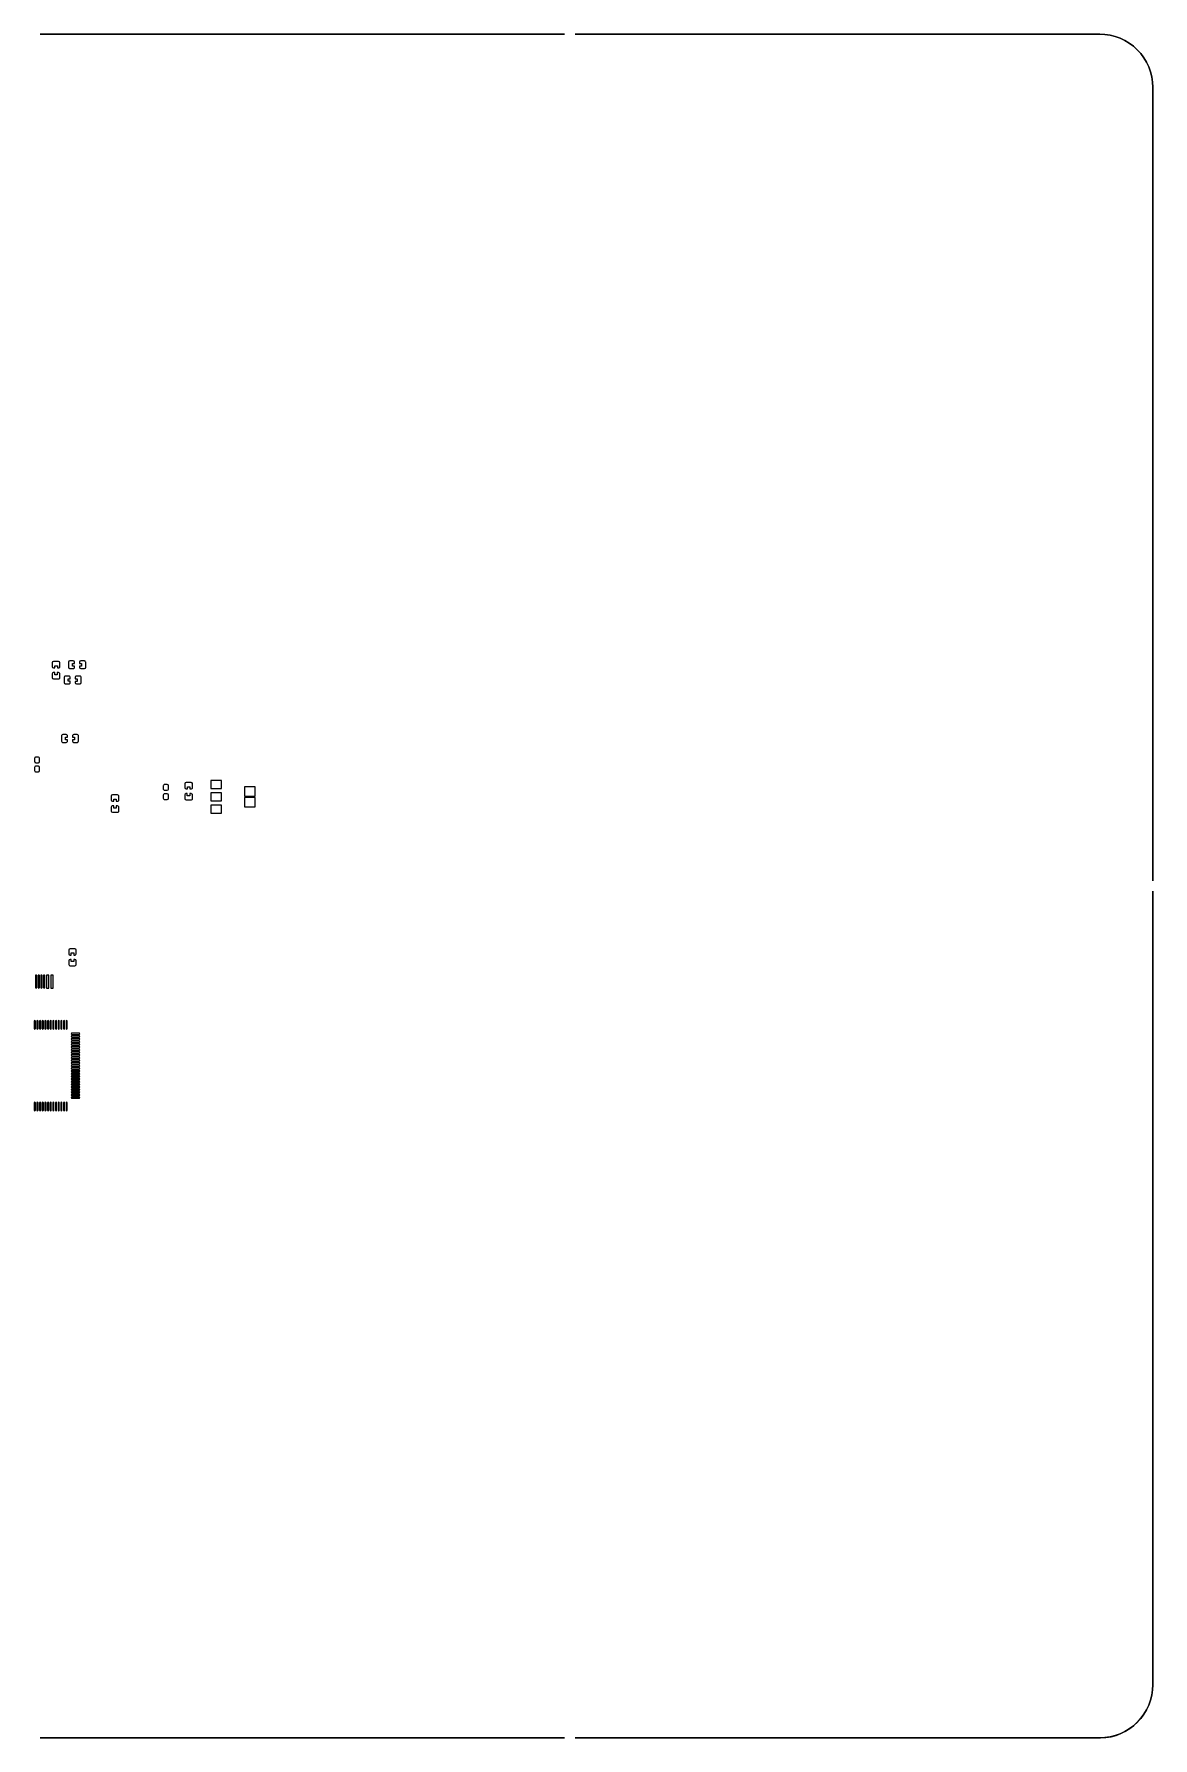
# Model space of a CAD drawing. Extents: x -420 to 0, y -161 to 159.
# Drawn here: x -210.1 to 0, y -161 to 159 of the extents above; entities that cross this region are included whole.
import ezdxf

# ---------------------------------------------------------------- set-up
doc = ezdxf.new("R2010")
doc.units = 0
doc.header["$MEASUREMENT"] = 0
doc.layers.get('0').update_dxf_attribs({"linetype": 'CONTINUOUS'})

msp = doc.modelspace()

# ---------------------------------------------------------------- linework, layer by layer
for points in [[(-110.5, 159.000996), (-209, 159.000996), (-209, 159.000996), (-209.000996, 158.99999), (-209.000996, 158.99999), (-209, 158.998994), (-209, 158.998994), (-110.5, 158.998994), (-110.5, 158.998994), (-110.499004, 158.99999), (-110.499004, 158.99999), (-110.5, 159.000996)], [(-110.49999, 158.99999), (-209, 158.99999)], [(-174.925, 18.8), (-176.925, 18.8), (-176.925, 18.8), (-176.925, 17.3), (-176.925, 17.3), (-174.925, 17.3), (-174.925, 17.3), (-174.925, 18.8)], [(-174.925, 16.5), (-176.925, 16.5), (-176.925, 16.5), (-176.925, 15), (-176.925, 15), (-174.925, 15), (-174.925, 15), (-174.925, 16.5)], [(-168.625, 17.650001), (-170.625, 17.650001), (-170.625, 17.650001), (-170.625, 15.900001), (-170.625, 15.900001), (-168.625, 15.900001), (-168.625, 15.900001), (-168.625, 17.650001)], [(-174.925, 14.2), (-176.925, 14.2), (-176.925, 14.2), (-176.925, 12.7), (-176.925, 12.7), (-174.925, 12.7), (-174.925, 12.7), (-174.925, 14.2)], [(-168.625, 15.6), (-170.625, 15.6), (-170.625, 15.6), (-170.625, 13.85), (-170.625, 13.85), (-168.625, 13.85), (-168.625, 13.85), (-168.625, 15.6)], [(-207.325, -17.720001), (-207.775, -17.720001), (-207.775, -17.720001), (-207.775, -20.17), (-207.775, -20.17), (-207.325, -20.17), (-207.325, -20.17), (-207.325, -17.720001)], [(-206.55, -17.720001), (-207, -17.720001), (-207, -17.720001), (-207, -20.17), (-207, -20.17), (-206.55, -20.17), (-206.55, -20.17), (-206.55, -17.720001)], [(-110.5, -160.999004), (-209, -160.999004), (-209, -160.999004), (-209.000996, -161), (-209.000996, -161), (-209, -161.000996), (-209, -161.000996), (-110.5, -161.000996), (-110.5, -161.000996), (-110.499004, -161), (-110.499004, -161), (-110.5, -160.999004)], [(-209, -161), (-110.49999, -161)]]:
    msp.add_lwpolyline(points)
for points in [[(0.001, 149, 0.414214), (-10, 159.000996), (-10, 159.000996), (-108.5, 159.000996), (-108.5, 159.000996), (-108.501006, 158.99999), (-108.501006, 158.99999), (-108.5, 158.998994), (-108.5, 158.998994), (-10, 158.998994), (-10, 158.998994, -0.414214), (-0.001, 149), (-0.001, 149), (-0.001, 0), (-0.001, 0), (0, -0.001), (0, -0.001), (0.001, 0), (0.001, 0), (0.001, 149)], [(0, 0), (0, 149), (0, 149, 0.414214), (-9.99999, 158.99999), (-9.99999, 158.99999), (-108.49999, 158.99999)], [(-205.275, 40.9, 0.414311), (-205.525, 41.15), (-205.525, 41.15), (-206.475, 41.15), (-206.475, 41.15, 0.389598), (-206.724004, 40.920999), (-206.724004, 40.920999), (-206.725, 40.9), (-206.725, 40.9), (-206.725, 40.225), (-206.725, 40.225, 0.414102), (-206.475, 39.974998), (-206.475, 39.974998), (-206.233984, 39.974998), (-206.233984, 39.974998), (-206.233984, 40.367), (-206.233984, 40.367), (-205.75, 40.367), (-205.75, 40.367), (-205.75, 39.974998), (-205.75, 39.974998), (-205.525, 39.974998), (-205.525, 39.974998, 0.4144), (-205.275, 40.225), (-205.275, 40.225), (-205.275, 40.9)], [(-205.275, 38.825002, 0.414271), (-205.525, 39.074998), (-205.525, 39.074998), (-205.758008, 39.074998), (-205.758008, 39.074998), (-205.758008, 38.683), (-205.758008, 38.683), (-206.241992, 38.683), (-206.241992, 38.683), (-206.241992, 39.074998), (-206.241992, 39.074998), (-206.475, 39.074998), (-206.475, 39.074998, 0.413973), (-206.725, 38.825002), (-206.725, 38.825002), (-206.725, 38.150002), (-206.725, 38.150002), (-206.724004, 38.129001), (-206.724004, 38.129001, 0.389721), (-206.475, 37.9), (-206.475, 37.9), (-205.525, 37.9), (-205.525, 37.9, 0.41444), (-205.275, 38.150002), (-205.275, 38.150002), (-205.275, 38.825002)], [(-202.5, 41.025, 0.414414), (-202.75, 41.275), (-202.75, 41.275), (-203.425, 41.275), (-203.425, 41.275, 0.414299), (-203.675, 41.025), (-203.675, 41.025), (-203.675, 40.075), (-203.675, 40.075, 0.389621), (-203.445996, 39.825999), (-203.445996, 39.825999), (-203.425, 39.825), (-203.425, 39.825), (-202.75, 39.825), (-202.75, 39.825, 0.433002), (-202.5, 40.091001), (-202.5, 40.091001), (-202.5, 40.316001), (-202.5, 40.316001), (-202.892012, 40.316001), (-202.892012, 40.316001), (-202.892012, 40.800002), (-202.892012, 40.800002), (-202.5, 40.800002), (-202.5, 40.800002), (-202.5, 41.025)], [(-200.425, 41.025, 0.41446), (-200.675, 41.275), (-200.675, 41.275), (-201.35, 41.275), (-201.35, 41.275, 0.414254), (-201.6, 41.025), (-201.6, 41.025), (-201.6, 40.792), (-201.6, 40.792), (-201.207988, 40.792), (-201.207988, 40.792), (-201.207988, 40.307998), (-201.207988, 40.307998), (-201.6, 40.307998), (-201.6, 40.307998), (-201.6, 40.075), (-201.6, 40.075, 0.413991), (-201.35, 39.825), (-201.35, 39.825), (-200.675, 39.825), (-200.675, 39.825), (-200.654004, 39.825999), (-200.654004, 39.825999, 0.40947), (-200.425, 40.092), (-200.425, 40.092), (-200.425, 41.025)], [(-203.325, 38.150002, 0.414411), (-203.575, 38.400002), (-203.575, 38.400002), (-204.25, 38.400002), (-204.25, 38.400002, 0.414274), (-204.5, 38.150002), (-204.5, 38.150002), (-204.5, 37.2), (-204.5, 37.2, 0.389598), (-204.270996, 36.951001), (-204.270996, 36.951001), (-204.25, 36.95), (-204.25, 36.95), (-203.575, 36.95), (-203.575, 36.95, 0.433002), (-203.325, 37.216001), (-203.325, 37.216001), (-203.325, 37.441001), (-203.325, 37.441001), (-203.716992, 37.441001), (-203.716992, 37.441001), (-203.716992, 37.925002), (-203.716992, 37.925002), (-203.325, 37.925002), (-203.325, 37.925002), (-203.325, 38.150002)], [(-201.25, 38.150002, 0.414457), (-201.5, 38.400002), (-201.5, 38.400002), (-202.175, 38.400002), (-202.175, 38.400002, 0.414251), (-202.425, 38.150002), (-202.425, 38.150002), (-202.425, 37.917), (-202.425, 37.917), (-202.033008, 37.917), (-202.033008, 37.917), (-202.033008, 37.432998), (-202.033008, 37.432998), (-202.425, 37.432998), (-202.425, 37.432998), (-202.425, 37.2), (-202.425, 37.2, 0.413991), (-202.175, 36.95), (-202.175, 36.95), (-201.5, 36.95), (-201.5, 36.95), (-201.479004, 36.951001), (-201.479004, 36.951001, 0.40947), (-201.25, 37.217), (-201.25, 37.217), (-201.25, 38.150002)], [(-203.825, 27.175, 0.414414), (-204.075, 27.425), (-204.075, 27.425), (-204.75, 27.425), (-204.75, 27.425, 0.414276), (-205, 27.175), (-205, 27.175), (-205, 26.225), (-205, 26.225, 0.389601), (-204.770996, 25.976001), (-204.770996, 25.976001), (-204.75, 25.975), (-204.75, 25.975), (-204.075, 25.975), (-204.075, 25.975, 0.433005), (-203.825, 26.241001), (-203.825, 26.241001), (-203.825, 26.466001), (-203.825, 26.466001), (-204.216992, 26.466001), (-204.216992, 26.466001), (-204.216992, 26.95), (-204.216992, 26.95), (-203.825, 26.95), (-203.825, 26.95), (-203.825, 27.175)], [(-201.75, 27.175, 0.41446), (-202, 27.425), (-202, 27.425), (-202.675, 27.425), (-202.675, 27.425, 0.414231), (-202.925, 27.175), (-202.925, 27.175), (-202.925, 26.942), (-202.925, 26.942), (-202.533008, 26.942), (-202.533008, 26.942), (-202.533008, 26.458), (-202.533008, 26.458), (-202.925, 26.458), (-202.925, 26.458), (-202.925, 26.225), (-202.925, 26.225, 0.413971), (-202.675, 25.975), (-202.675, 25.975), (-202, 25.975), (-202, 25.975), (-201.979004, 25.976001), (-201.979004, 25.976001, 0.409473), (-201.75, 26.242), (-201.75, 26.242), (-201.75, 27.175)], [(-209.074004, 22.988, 0.413619), (-209.312012, 23.226001), (-209.312012, 23.226001), (-209.786992, 23.226001), (-209.786992, 23.226001, 0.414845), (-210.025, 22.988), (-210.025, 22.988), (-210.025, 22.388), (-210.025, 22.388, 0.414836), (-209.786992, 22.15), (-209.786992, 22.15), (-209.312012, 22.15), (-209.312012, 22.15, 0.41361), (-209.074004, 22.388), (-209.074004, 22.388), (-209.074004, 22.988)], [(-209.074004, 21.263, 0.413613), (-209.312012, 21.500999), (-209.312012, 21.500999), (-209.786992, 21.500999), (-209.786992, 21.500999, 0.414839), (-210.025, 21.263), (-210.025, 21.263), (-210.025, 20.663), (-210.025, 20.663, 0.414839), (-209.786992, 20.424999), (-209.786992, 20.424999), (-209.312012, 20.424999), (-209.312012, 20.424999, 0.413613), (-209.074004, 20.663), (-209.074004, 20.663), (-209.074004, 21.263)], [(-194.2, 15.85, 0.414332), (-194.45, 16.1), (-194.45, 16.1), (-195.4, 16.1), (-195.4, 16.1, 0.389616), (-195.649004, 15.871), (-195.649004, 15.871), (-195.65, 15.85), (-195.65, 15.85), (-195.65, 15.175), (-195.65, 15.175, 0.414126), (-195.4, 14.925), (-195.4, 14.925), (-195.159004, 14.925), (-195.159004, 14.925), (-195.159004, 15.317001), (-195.159004, 15.317001), (-194.675, 15.317001), (-194.675, 15.317001), (-194.675, 14.925), (-194.675, 14.925), (-194.45, 14.925), (-194.45, 14.925, 0.414424), (-194.2, 15.175), (-194.2, 15.175), (-194.2, 15.85)], [(-184.899004, 17.813, 0.41364), (-185.137012, 18.051), (-185.137012, 18.051), (-185.611992, 18.051), (-185.611992, 18.051, 0.414818), (-185.85, 17.813), (-185.85, 17.813), (-185.85, 17.213), (-185.85, 17.213, 0.414813), (-185.611992, 16.975), (-185.611992, 16.975), (-185.137012, 16.975), (-185.137012, 16.975, 0.413636), (-184.899004, 17.213), (-184.899004, 17.213), (-184.899004, 17.813)], [(-184.899004, 16.087999, 0.41364), (-185.137012, 16.326001), (-185.137012, 16.326001), (-185.611992, 16.326001), (-185.611992, 16.326001, 0.414818), (-185.85, 16.087999), (-185.85, 16.087999), (-185.85, 15.487999), (-185.85, 15.487999, 0.414812), (-185.611992, 15.25), (-185.611992, 15.25), (-185.137012, 15.25), (-185.137012, 15.25, 0.413634), (-184.899004, 15.487999), (-184.899004, 15.487999), (-184.899004, 16.087999)], [(-180.375, 18.175, 0.414331), (-180.625, 18.425001), (-180.625, 18.425001), (-181.575, 18.425001), (-181.575, 18.425001, 0.389614), (-181.824004, 18.196), (-181.824004, 18.196), (-181.825, 18.175), (-181.825, 18.175), (-181.825, 17.5), (-181.825, 17.5, 0.414129), (-181.575, 17.25), (-181.575, 17.25), (-181.334004, 17.25), (-181.334004, 17.25), (-181.334004, 17.642001), (-181.334004, 17.642001), (-180.85, 17.642001), (-180.85, 17.642001), (-180.85, 17.25), (-180.85, 17.25), (-180.625, 17.25), (-180.625, 17.25, 0.414427), (-180.375, 17.5), (-180.375, 17.5), (-180.375, 18.175)], [(-180.375, 16.1, 0.414294), (-180.625, 16.349999), (-180.625, 16.349999), (-180.858008, 16.349999), (-180.858008, 16.349999), (-180.858008, 15.958), (-180.858008, 15.958), (-181.342012, 15.958), (-181.342012, 15.958), (-181.342012, 16.349999), (-181.342012, 16.349999), (-181.575, 16.349999), (-181.575, 16.349999, 0.413996), (-181.825, 16.1), (-181.825, 16.1), (-181.825, 15.425), (-181.825, 15.425), (-181.824004, 15.404), (-181.824004, 15.404, 0.389743), (-181.575, 15.175), (-181.575, 15.175), (-180.625, 15.175), (-180.625, 15.175, 0.414463), (-180.375, 15.425), (-180.375, 15.425), (-180.375, 16.1)], [(-194.2, 13.775, 0.414295), (-194.45, 14.025), (-194.45, 14.025), (-194.683008, 14.025), (-194.683008, 14.025), (-194.683008, 13.632999), (-194.683008, 13.632999), (-195.167012, 13.632999), (-195.167012, 13.632999), (-195.167012, 14.025), (-195.167012, 14.025), (-195.4, 14.025), (-195.4, 14.025, 0.413998), (-195.65, 13.775), (-195.65, 13.775), (-195.65, 13.1), (-195.65, 13.1), (-195.649004, 13.079), (-195.649004, 13.079, 0.389742), (-195.4, 12.85), (-195.4, 12.85), (-194.45, 12.85), (-194.45, 12.85, 0.414461), (-194.2, 13.1), (-194.2, 13.1), (-194.2, 13.775)], [(0, -1.999), (-0.001, -2), (-0.001, -2), (-0.001, -150.99999), (-0.001, -150.99999, -0.414215), (-10, -160.999004), (-10, -160.999004), (-108.5, -160.999004), (-108.5, -160.999004), (-108.501006, -161), (-108.501006, -161), (-108.5, -161.000996), (-108.5, -161.000996), (-10, -161.000996), (-10, -161.000996), (-9.858, -161), (-9.858, -161, 0.410062), (0.001, -150.99999), (0.001, -150.99999), (0.001, -2), (0.001, -2), (0, -1.999)], [(-108.49999, -161), (-9.99999, -161), (-9.99999, -161, 0.414214), (0, -151.00001), (0, -151.00001), (0, -2)], [(-202.2, -13.025, 0.414102), (-202.45, -12.775), (-202.45, -12.775), (-203.35, -12.775), (-203.35, -12.775, 0.414056), (-203.6, -13.025), (-203.6, -13.025), (-203.6, -13.725), (-203.6, -13.725, 0.414325), (-203.35, -13.975), (-203.35, -13.975), (-203.133008, -13.975), (-203.133008, -13.975), (-203.133008, -13.575), (-203.133008, -13.575), (-202.666992, -13.575), (-202.666992, -13.575), (-202.666992, -13.975), (-202.666992, -13.975), (-202.45, -13.975), (-202.45, -13.975), (-202.425996, -13.974), (-202.425996, -13.974, 0.403801), (-202.2, -13.71), (-202.2, -13.71), (-202.2, -13.025)], [(-202.2, -15.025, 0.414063), (-202.45, -14.775), (-202.45, -14.775), (-202.666992, -14.775), (-202.666992, -14.775), (-202.666992, -15.175), (-202.666992, -15.175), (-203.133008, -15.175), (-203.133008, -15.175), (-203.133008, -14.775), (-203.133008, -14.775), (-203.35, -14.775), (-203.35, -14.775, 0.414018), (-203.6, -15.025), (-203.6, -15.025), (-203.6, -15.725), (-203.6, -15.725, 0.38647), (-203.374004, -15.974), (-203.374004, -15.974), (-203.35, -15.975), (-203.35, -15.975), (-202.45, -15.975), (-202.45, -15.975, 0.432078), (-202.2, -15.71), (-202.2, -15.71), (-202.2, -15.025)], [(-209.63, -17.84, 1), (-209.87, -17.84), (-209.87, -17.84), (-209.87, -20.05), (-209.87, -20.05, 1), (-209.63, -20.05), (-209.63, -20.05), (-209.63, -17.84)], [(-209.13, -17.84, 1), (-209.37, -17.84), (-209.37, -17.84), (-209.37, -20.05), (-209.37, -20.05, 1), (-209.13, -20.05), (-209.13, -20.05), (-209.13, -17.84)], [(-208.63, -17.84, 1), (-208.87, -17.84), (-208.87, -17.84), (-208.87, -20.05), (-208.87, -20.05, 1), (-208.63, -20.05), (-208.63, -20.05), (-208.63, -17.84)], [(-208.13, -17.84, 1), (-208.37, -17.84), (-208.37, -17.84), (-208.37, -20.05), (-208.37, -20.05, 1), (-208.13, -20.05), (-208.13, -20.05), (-208.13, -17.84)], [(-209.88, -26.395, 1), (-210.12, -26.395), (-210.12, -26.395), (-210.12, -27.755), (-210.12, -27.755, 1), (-209.88, -27.755), (-209.88, -27.755), (-209.88, -26.395)], [(-209.38, -26.395, 1), (-209.62, -26.395), (-209.62, -26.395), (-209.62, -27.755), (-209.62, -27.755, 1), (-209.38, -27.755), (-209.38, -27.755), (-209.38, -26.395)], [(-208.88, -26.395, 1), (-209.12, -26.395), (-209.12, -26.395), (-209.12, -27.755), (-209.12, -27.755, 1), (-208.88, -27.755), (-208.88, -27.755), (-208.88, -26.395)], [(-208.38, -26.395, 1), (-208.62, -26.395), (-208.62, -26.395), (-208.62, -27.755), (-208.62, -27.755, 1), (-208.38, -27.755), (-208.38, -27.755), (-208.38, -26.395)], [(-207.88, -26.395, 1), (-208.12, -26.395), (-208.12, -26.395), (-208.12, -27.755), (-208.12, -27.755, 1), (-207.88, -27.755), (-207.88, -27.755), (-207.88, -26.395)], [(-207.38, -26.395, 1), (-207.62, -26.395), (-207.62, -26.395), (-207.62, -27.755), (-207.62, -27.755, 1), (-207.38, -27.755), (-207.38, -27.755), (-207.38, -26.395)], [(-206.88, -26.395, 1), (-207.12, -26.395), (-207.12, -26.395), (-207.12, -27.755), (-207.12, -27.755, 1), (-206.88, -27.755), (-206.88, -27.755), (-206.88, -26.395)], [(-206.38, -26.395, 1), (-206.62, -26.395), (-206.62, -26.395), (-206.62, -27.755), (-206.62, -27.755, 1), (-206.38, -27.755), (-206.38, -27.755), (-206.38, -26.395)], [(-205.88, -26.395, 1), (-206.12, -26.395), (-206.12, -26.395), (-206.12, -27.755), (-206.12, -27.755, 1), (-205.88, -27.755), (-205.88, -27.755), (-205.88, -26.395)], [(-205.38, -26.395, 1), (-205.62, -26.395), (-205.62, -26.395), (-205.62, -27.755), (-205.62, -27.755, 1), (-205.38, -27.755), (-205.38, -27.755), (-205.38, -26.395)], [(-204.88, -26.395, 1), (-205.12, -26.395), (-205.12, -26.395), (-205.12, -27.755), (-205.12, -27.755, 1), (-204.88, -27.755), (-204.88, -27.755), (-204.88, -26.395)], [(-204.38, -26.395, 1), (-204.62, -26.395), (-204.62, -26.395), (-204.62, -27.755), (-204.62, -27.755, 1), (-204.38, -27.755), (-204.38, -27.755), (-204.38, -26.395)], [(-203.88, -26.395, 1), (-204.12, -26.395), (-204.12, -26.395), (-204.12, -27.755), (-204.12, -27.755, 1), (-203.88, -27.755), (-203.88, -27.755), (-203.88, -26.395)], [(-201.645, -28.87, 1), (-201.645, -28.63), (-201.645, -28.63), (-203.005, -28.63), (-203.005, -28.63, 1), (-203.005, -28.87), (-203.005, -28.87), (-201.645, -28.87)], [(-201.645, -31.87, 1), (-201.645, -31.629998), (-201.645, -31.629998), (-203.005, -31.629998), (-203.005, -31.629998, 1), (-203.005, -31.87), (-203.005, -31.87), (-201.645, -31.87)], [(-201.645, -29.37, 1), (-201.645, -29.13), (-201.645, -29.13), (-203.005, -29.13), (-203.005, -29.13, 1), (-203.005, -29.37), (-203.005, -29.37), (-201.645, -29.37)], [(-201.645, -29.87, 1), (-201.645, -29.63), (-201.645, -29.63), (-203.005, -29.63), (-203.005, -29.63, 1), (-203.005, -29.87), (-203.005, -29.87), (-201.645, -29.87)], [(-201.645, -30.37, 1), (-201.645, -30.13), (-201.645, -30.13), (-203.005, -30.13), (-203.005, -30.13, 1), (-203.005, -30.37), (-203.005, -30.37), (-201.645, -30.37)], [(-201.645, -30.87, 1), (-201.645, -30.63), (-201.645, -30.63), (-203.005, -30.63), (-203.005, -30.63, 1), (-203.005, -30.87), (-203.005, -30.87), (-201.645, -30.87)], [(-201.645, -31.37, 1), (-201.645, -31.13), (-201.645, -31.13), (-203.005, -31.13), (-203.005, -31.13, 1), (-203.005, -31.37), (-203.005, -31.37), (-201.645, -31.37)], [(-201.645, -33.87, 1), (-201.645, -33.629998), (-201.645, -33.629998), (-203.005, -33.629998), (-203.005, -33.629998, 1), (-203.005, -33.87), (-203.005, -33.87), (-201.645, -33.87)], [(-201.645, -34.370002, 1), (-201.645, -34.13), (-201.645, -34.13), (-203.005, -34.13), (-203.005, -34.13, 1), (-203.005, -34.370002), (-203.005, -34.370002), (-201.645, -34.370002)], [(-201.645, -32.37, 1), (-201.645, -32.13), (-201.645, -32.13), (-203.005, -32.13), (-203.005, -32.13, 1), (-203.005, -32.37), (-203.005, -32.37), (-201.645, -32.37)], [(-201.645, -32.869998, 1), (-201.645, -32.63), (-201.645, -32.63), (-203.005, -32.63), (-203.005, -32.63, 1), (-203.005, -32.869998), (-203.005, -32.869998), (-201.645, -32.869998)], [(-201.645, -33.37, 1), (-201.645, -33.130002), (-201.645, -33.130002), (-203.005, -33.130002), (-203.005, -33.130002, 1), (-203.005, -33.37), (-203.005, -33.37), (-201.645, -33.37)], [(-201.645, -34.869998, 1), (-201.645, -34.63), (-201.645, -34.63), (-203.005, -34.63), (-203.005, -34.63, 1), (-203.005, -34.869998), (-203.005, -34.869998), (-201.645, -34.869998)], [(-201.645, -35.37, 1), (-201.645, -35.130002), (-201.645, -35.130002), (-203.005, -35.130002), (-203.005, -35.130002, 1), (-203.005, -35.37), (-203.005, -35.37), (-201.645, -35.37)], [(-201.645, -36.370002, 1), (-201.645, -36.13), (-201.645, -36.13), (-203.005, -36.13), (-203.005, -36.13, 1), (-203.005, -36.370002), (-203.005, -36.370002), (-201.645, -36.370002)], [(-201.645, -37.37, 1), (-201.645, -37.129998), (-201.645, -37.129998), (-203.005, -37.129998), (-203.005, -37.129998, 1), (-203.005, -37.37), (-203.005, -37.37), (-201.645, -37.37)], [(-201.645, -35.87, 1), (-201.645, -35.63), (-201.645, -35.63), (-203.005, -35.63), (-203.005, -35.63, 1), (-203.005, -35.87), (-203.005, -35.87), (-201.645, -35.87)], [(-201.645, -36.87, 1), (-201.645, -36.63), (-201.645, -36.63), (-203.005, -36.63), (-203.005, -36.63, 1), (-203.005, -36.87), (-203.005, -36.87), (-201.645, -36.87)], [(-201.645, -37.87, 1), (-201.645, -37.63), (-201.645, -37.63), (-203.005, -37.63), (-203.005, -37.63, 1), (-203.005, -37.87), (-203.005, -37.87), (-201.645, -37.87)], [(-201.645, -38.369998, 1), (-201.645, -38.13), (-201.645, -38.13), (-203.005, -38.13), (-203.005, -38.13, 1), (-203.005, -38.369998), (-203.005, -38.369998), (-201.645, -38.369998)], [(-201.645, -39.37, 1), (-201.645, -39.129998), (-201.645, -39.129998), (-203.005, -39.129998), (-203.005, -39.129998, 1), (-203.005, -39.37), (-203.005, -39.37), (-201.645, -39.37)], [(-201.645, -39.870002, 1), (-201.645, -39.63), (-201.645, -39.63), (-203.005, -39.63), (-203.005, -39.63, 1), (-203.005, -39.870002), (-203.005, -39.870002), (-201.645, -39.870002)], [(-201.645, -38.87, 1), (-201.645, -38.630002), (-201.645, -38.630002), (-203.005, -38.630002), (-203.005, -38.630002, 1), (-203.005, -38.87), (-203.005, -38.87), (-201.645, -38.87)], [(-201.645, -40.369998, 1), (-201.645, -40.13), (-201.645, -40.13), (-203.005, -40.13), (-203.005, -40.13, 1), (-203.005, -40.369998), (-203.005, -40.369998), (-201.645, -40.369998)], [(-201.645, -40.87, 1), (-201.645, -40.630002), (-201.645, -40.630002), (-203.005, -40.630002), (-203.005, -40.630002, 1), (-203.005, -40.87), (-203.005, -40.87), (-201.645, -40.87)], [(-209.88, -41.745, 1), (-210.12, -41.745), (-210.12, -41.745), (-210.12, -43.105), (-210.12, -43.105, 1), (-209.88, -43.105), (-209.88, -43.105), (-209.88, -41.745)], [(-209.38, -41.745, 1), (-209.62, -41.745), (-209.62, -41.745), (-209.62, -43.105), (-209.62, -43.105, 1), (-209.38, -43.105), (-209.38, -43.105), (-209.38, -41.745)], [(-208.88, -41.745, 1), (-209.12, -41.745), (-209.12, -41.745), (-209.12, -43.105), (-209.12, -43.105, 1), (-208.88, -43.105), (-208.88, -43.105), (-208.88, -41.745)], [(-208.38, -41.745, 1), (-208.62, -41.745), (-208.62, -41.745), (-208.62, -43.105), (-208.62, -43.105, 1), (-208.38, -43.105), (-208.38, -43.105), (-208.38, -41.745)], [(-207.88, -41.745, 1), (-208.12, -41.745), (-208.12, -41.745), (-208.12, -43.105), (-208.12, -43.105, 1), (-207.88, -43.105), (-207.88, -43.105), (-207.88, -41.745)], [(-207.38, -41.745, 1), (-207.62, -41.745), (-207.62, -41.745), (-207.62, -43.105), (-207.62, -43.105, 1), (-207.38, -43.105), (-207.38, -43.105), (-207.38, -41.745)], [(-206.88, -41.745, 1), (-207.12, -41.745), (-207.12, -41.745), (-207.12, -43.105), (-207.12, -43.105, 1), (-206.88, -43.105), (-206.88, -43.105), (-206.88, -41.745)], [(-206.38, -41.745, 1), (-206.62, -41.745), (-206.62, -41.745), (-206.62, -43.105), (-206.62, -43.105, 1), (-206.38, -43.105), (-206.38, -43.105), (-206.38, -41.745)], [(-205.88, -41.745, 1), (-206.12, -41.745), (-206.12, -41.745), (-206.12, -43.105), (-206.12, -43.105, 1), (-205.88, -43.105), (-205.88, -43.105), (-205.88, -41.745)], [(-205.38, -41.745, 1), (-205.62, -41.745), (-205.62, -41.745), (-205.62, -43.105), (-205.62, -43.105, 1), (-205.38, -43.105), (-205.38, -43.105), (-205.38, -41.745)], [(-204.88, -41.745, 1), (-205.12, -41.745), (-205.12, -41.745), (-205.12, -43.105), (-205.12, -43.105, 1), (-204.88, -43.105), (-204.88, -43.105), (-204.88, -41.745)], [(-204.38, -41.745, 1), (-204.62, -41.745), (-204.62, -41.745), (-204.62, -43.105), (-204.62, -43.105, 1), (-204.38, -43.105), (-204.38, -43.105), (-204.38, -41.745)], [(-203.88, -41.745, 1), (-204.12, -41.745), (-204.12, -41.745), (-204.12, -43.105), (-204.12, -43.105, 1), (-203.88, -43.105), (-203.88, -43.105), (-203.88, -41.745)]]:
    msp.add_lwpolyline(points, format="xyb")

doc.saveas('drawing.dxf')
